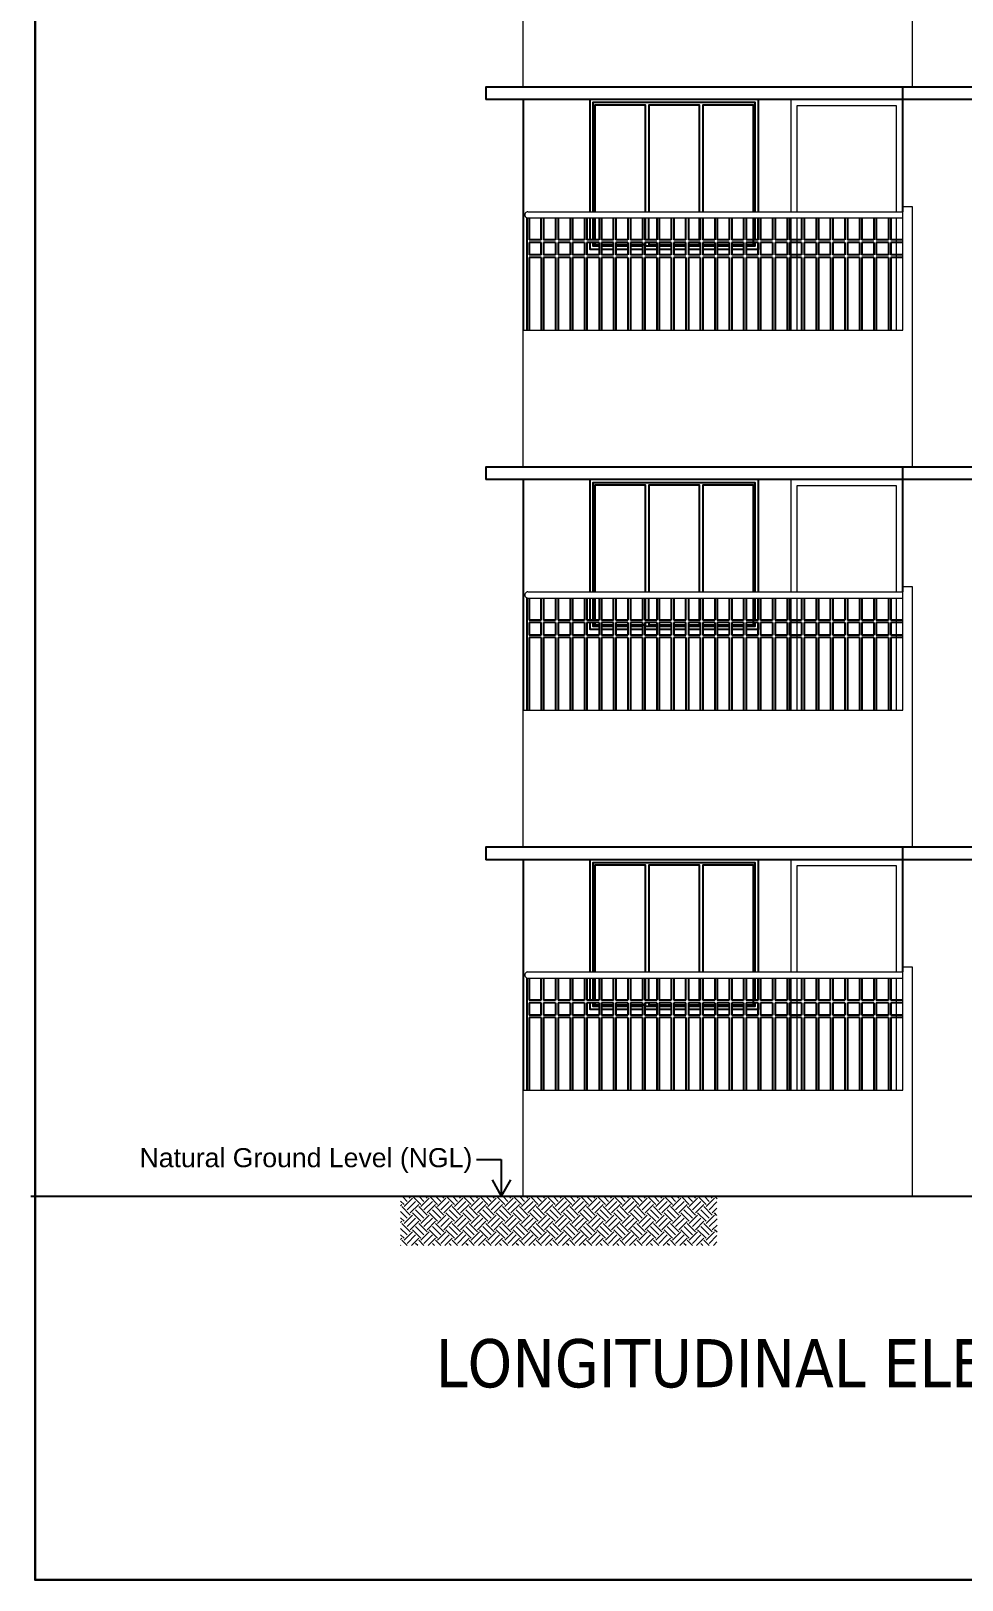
# Model space of a CAD drawing. Header units: metres. Extents: x -1441 to -394, y -133 to 518.
# Drawn here: x -1183.7 to -1176.23, y 114.05 to 126.48 of the extents above; entities that cross this region are included whole.
import ezdxf

# ---------------------------------------------------------------- set-up
doc = ezdxf.new("R2010")
doc.units = ezdxf.units.M
doc.header["$LTSCALE"] = 25.4
doc.layers.get('0').update_dxf_attribs({"linetype": 'CONTINUOUS'})
doc.layers.add('Railing', color=7, linetype='CONTINUOUS')
doc.styles.add('logo', font='tahoma.ttf', dxfattribs={"height": 0.0508})
doc.styles.add('STYLE3', font='arial.ttf')

msp = doc.modelspace()

# ---------------------------------------------------------------- hatches: boundary and pattern name
at = {"linetype": 'Continuous', "lineweight": 9}
h = msp.add_hatch(dxfattribs=at)
h.set_pattern_fill('EARTH', color=8, scale=0.015, angle=45, style=0)
h.set_pattern_definition([(45, (-2028.60417, -105.12475), (9e-18, 0.134701482), [0.095248331, -0.095248331]), (45, (-2028.62942, -105.09949), (9e-18, 0.134701482), [0.095248331, -0.095248331]), (45, (-2028.65468, -105.074235), (9e-18, 0.134701482), [0.095248331, -0.095248331]), (135, (-2028.65468, -105.0574), (-0.134701482, 9e-18), [0.095248331, -0.095248331]), (135, (-2028.62942, -105.03214), (-0.134701482, 9e-18), [0.095248331, -0.095248331]), (135, (-2028.60417, -105.00688), (-0.134701482, 9e-18), [0.095248331, -0.095248331])])
h.paths.add_polyline_path([(-1178.196, 117.126), (-1180.736, 117.126), (-1180.736, 116.737), (-1178.196, 116.737)])

# ---------------------------------------------------------------- linework, layer by layer
at = {"color": 7, "linetype": 'Continuous'}
for p, q in [((-1170.995, 125.932), (-1180.052, 125.932)), ((-1179.752, 125.932), (-1179.752, 124.082)), ((-1176.704, 125.932), (-1176.704, 126.032)), ((-1176.704, 125.032), (-1176.704, 125.932)), ((-1176.704, 122.882), (-1176.704, 122.982)), ((-1170.995, 122.882), (-1180.052, 122.882)), ((-1179.752, 122.882), (-1179.752, 121.032)), ((-1176.704, 121.982), (-1176.704, 122.882)), ((-1170.995, 119.832), (-1180.052, 119.832)), ((-1179.752, 119.832), (-1179.752, 117.982)), ((-1176.704, 119.832), (-1176.704, 119.932)), ((-1176.704, 118.932), (-1176.704, 119.832)), ((-1180.126, 117.428), (-1179.928, 117.428)), ((-1179.928, 117.428), (-1179.928, 117.132)), ((-1179.928, 117.428), (-1179.928, 117.132)), ((-1180.002, 117.265), (-1179.928, 117.132)), ((-1179.854, 117.265), (-1179.928, 117.132))]:
    msp.add_line(p, q, dxfattribs=at)
at = {"color": 7}
msp.add_line((-1183.704, 117.132), (-1153.379, 117.132), dxfattribs=at)
at = {"lineweight": 30}
msp.add_lwpolyline([(-1123.45, 154.094), (-1183.671, 154.094), (-1183.671, 114.053), (-1123.45, 114.053)], close=True, dxfattribs=at)
at = {"color": 7, "linetype": 'Continuous', "lineweight": 13}
for points in [[(-1179.752, 126.032), (-1179.752, 127.132), (-1176.704, 127.132), (-1176.704, 128.124), (-1176.628, 128.124), (-1176.628, 126.032)], [(-1179.752, 122.982), (-1179.752, 124.082), (-1176.704, 124.082), (-1176.704, 125.074), (-1176.628, 125.074), (-1176.628, 122.982)], [(-1179.752, 119.932), (-1179.752, 121.032), (-1176.704, 121.032), (-1176.704, 122.024), (-1176.628, 122.024), (-1176.628, 119.932)], [(-1179.752, 117.132), (-1179.752, 117.982), (-1176.704, 117.982), (-1176.704, 118.974), (-1176.628, 118.974), (-1176.628, 117.132)]]:
    msp.add_lwpolyline(points, dxfattribs=at)
at = {"color": 7, "linetype": 'Continuous'}
for points in [[(-1170.995, 126.032), (-1180.052, 126.032), (-1180.052, 125.932)], [(-1170.995, 122.982), (-1180.052, 122.982), (-1180.052, 122.882)], [(-1170.995, 119.932), (-1180.052, 119.932), (-1180.052, 119.832)]]:
    msp.add_lwpolyline(points, dxfattribs=at)
at = {"color": 38, "linetype": 'Continuous'}
for points in [[(-1177.864, 125.032), (-1177.864, 125.932), (-1179.217, 125.932), (-1179.217, 125.032)], [(-1177.889, 125.032), (-1177.889, 125.907), (-1179.192, 125.907), (-1179.192, 125.032)], [(-1179.217, 124.982), (-1179.217, 124.805)], [(-1179.192, 124.982), (-1179.192, 124.805)], [(-1177.889, 124.805), (-1177.889, 124.982)], [(-1177.864, 124.805), (-1177.864, 124.982)], [(-1179.217, 124.785), (-1179.217, 124.732), (-1179.143, 124.732)], [(-1179.192, 124.785), (-1179.192, 124.757), (-1179.143, 124.757)], [(-1179.123, 124.757), (-1179.027, 124.757)], [(-1179.123, 124.732), (-1179.027, 124.732)], [(-1179.007, 124.757), (-1178.911, 124.757)], [(-1179.007, 124.732), (-1178.911, 124.732)], [(-1178.891, 124.757), (-1178.795, 124.757)], [(-1178.891, 124.732), (-1178.795, 124.732)], [(-1178.775, 124.757), (-1178.679, 124.757)], [(-1178.775, 124.732), (-1178.679, 124.732)], [(-1178.659, 124.757), (-1178.563, 124.757)], [(-1178.659, 124.732), (-1178.563, 124.732)], [(-1178.543, 124.757), (-1178.446, 124.757)], [(-1178.543, 124.732), (-1178.446, 124.732)], [(-1178.426, 124.757), (-1178.33, 124.757)], [(-1178.426, 124.732), (-1178.33, 124.732)], [(-1178.31, 124.757), (-1178.214, 124.757)], [(-1178.31, 124.732), (-1178.214, 124.732)], [(-1178.194, 124.757), (-1178.098, 124.757)], [(-1178.194, 124.732), (-1178.098, 124.732)], [(-1178.078, 124.757), (-1177.982, 124.757)], [(-1178.078, 124.732), (-1177.982, 124.732)], [(-1177.962, 124.732), (-1177.864, 124.732), (-1177.864, 124.785)], [(-1177.962, 124.757), (-1177.889, 124.757), (-1177.889, 124.785)], [(-1177.864, 121.982), (-1177.864, 122.882), (-1179.217, 122.882), (-1179.217, 121.982)], [(-1177.889, 121.982), (-1177.889, 122.857), (-1179.192, 122.857), (-1179.192, 121.982)], [(-1179.217, 121.932), (-1179.217, 121.755)], [(-1179.192, 121.932), (-1179.192, 121.755)], [(-1177.889, 121.755), (-1177.889, 121.932)], [(-1177.864, 121.755), (-1177.864, 121.932)], [(-1179.217, 121.735), (-1179.217, 121.682), (-1179.143, 121.682)], [(-1179.192, 121.735), (-1179.192, 121.707), (-1179.143, 121.707)], [(-1179.123, 121.707), (-1179.027, 121.707)], [(-1179.007, 121.707), (-1178.911, 121.707)], [(-1178.891, 121.707), (-1178.795, 121.707)], [(-1178.775, 121.707), (-1178.679, 121.707)], [(-1178.659, 121.707), (-1178.563, 121.707)], [(-1178.543, 121.707), (-1178.446, 121.707)], [(-1178.426, 121.707), (-1178.33, 121.707)], [(-1178.31, 121.707), (-1178.214, 121.707)], [(-1178.194, 121.707), (-1178.098, 121.707)], [(-1178.078, 121.707), (-1177.982, 121.707)], [(-1177.962, 121.682), (-1177.864, 121.682), (-1177.864, 121.735)], [(-1177.962, 121.707), (-1177.889, 121.707), (-1177.889, 121.735)], [(-1179.123, 121.682), (-1179.027, 121.682)], [(-1179.007, 121.682), (-1178.911, 121.682)], [(-1178.891, 121.682), (-1178.795, 121.682)], [(-1178.775, 121.682), (-1178.679, 121.682)], [(-1178.659, 121.682), (-1178.563, 121.682)], [(-1178.543, 121.682), (-1178.446, 121.682)], [(-1178.426, 121.682), (-1178.33, 121.682)], [(-1178.31, 121.682), (-1178.214, 121.682)], [(-1178.194, 121.682), (-1178.098, 121.682)], [(-1178.078, 121.682), (-1177.982, 121.682)], [(-1177.864, 118.932), (-1177.864, 119.832), (-1179.217, 119.832), (-1179.217, 118.932)], [(-1177.889, 118.932), (-1177.889, 119.807), (-1179.192, 119.807), (-1179.192, 118.932)], [(-1179.217, 118.882), (-1179.217, 118.705)], [(-1179.192, 118.882), (-1179.192, 118.705)], [(-1177.889, 118.705), (-1177.889, 118.882)], [(-1177.864, 118.705), (-1177.864, 118.882)], [(-1179.217, 118.685), (-1179.217, 118.632), (-1179.143, 118.632)], [(-1179.192, 118.685), (-1179.192, 118.657), (-1179.143, 118.657)], [(-1179.123, 118.657), (-1179.027, 118.657)], [(-1179.123, 118.632), (-1179.027, 118.632)], [(-1179.007, 118.657), (-1178.911, 118.657)], [(-1179.007, 118.632), (-1178.911, 118.632)], [(-1178.891, 118.657), (-1178.795, 118.657)], [(-1178.891, 118.632), (-1178.795, 118.632)], [(-1178.775, 118.657), (-1178.679, 118.657)], [(-1178.775, 118.632), (-1178.679, 118.632)], [(-1178.659, 118.657), (-1178.563, 118.657)], [(-1178.659, 118.632), (-1178.563, 118.632)], [(-1178.543, 118.657), (-1178.446, 118.657)], [(-1178.543, 118.632), (-1178.446, 118.632)], [(-1178.426, 118.657), (-1178.33, 118.657)], [(-1178.426, 118.632), (-1178.33, 118.632)], [(-1178.31, 118.657), (-1178.214, 118.657)], [(-1178.31, 118.632), (-1178.214, 118.632)], [(-1178.194, 118.657), (-1178.098, 118.657)], [(-1178.194, 118.632), (-1178.098, 118.632)], [(-1178.078, 118.657), (-1177.982, 118.657)], [(-1178.078, 118.632), (-1177.982, 118.632)], [(-1177.962, 118.632), (-1177.864, 118.632), (-1177.864, 118.685)], [(-1177.962, 118.657), (-1177.889, 118.657), (-1177.889, 118.685)]]:
    msp.add_lwpolyline(points, dxfattribs=at)
at = {"color": 8, "linetype": 'Continuous', "lineweight": 13}
for points in [[(-1176.704, 125.032), (-1176.704, 125.932), (-1177.604, 125.932), (-1177.604, 125.032)], [(-1176.754, 125.032), (-1176.754, 125.882), (-1177.554, 125.882), (-1177.554, 125.032)], [(-1177.604, 124.982), (-1177.604, 124.082)], [(-1177.554, 124.982), (-1177.554, 124.082)], [(-1176.754, 124.082), (-1176.754, 124.982)], [(-1176.704, 121.982), (-1176.704, 122.882), (-1177.604, 122.882), (-1177.604, 121.982)], [(-1176.754, 121.982), (-1176.754, 122.832), (-1177.554, 122.832), (-1177.554, 121.982)], [(-1177.604, 121.932), (-1177.604, 121.032)], [(-1177.554, 121.932), (-1177.554, 121.032)], [(-1176.754, 121.032), (-1176.754, 121.932)], [(-1176.704, 118.932), (-1176.704, 119.832), (-1177.604, 119.832), (-1177.604, 118.932)], [(-1176.754, 118.932), (-1176.754, 119.782), (-1177.554, 119.782), (-1177.554, 118.932)], [(-1177.604, 118.882), (-1177.604, 117.982)], [(-1177.554, 118.882), (-1177.554, 117.982)], [(-1176.754, 117.982), (-1176.754, 118.882)]]:
    msp.add_lwpolyline(points, dxfattribs=at)
at = {"color": 144, "linetype": 'Continuous'}
for points in [[(-1178.771, 125.032), (-1178.771, 125.888), (-1179.177, 125.888), (-1179.177, 125.032)], [(-1178.337, 125.032), (-1178.337, 125.888), (-1178.744, 125.888), (-1178.744, 125.032)], [(-1177.904, 125.032), (-1177.904, 125.888), (-1178.31, 125.888), (-1178.31, 125.032)], [(-1179.177, 124.982), (-1179.177, 124.805)], [(-1178.771, 124.805), (-1178.771, 124.982)], [(-1178.744, 124.805), (-1178.744, 124.982)], [(-1178.337, 124.805), (-1178.337, 124.982)], [(-1178.31, 124.982), (-1178.31, 124.805)], [(-1177.962, 124.768), (-1177.904, 124.768), (-1177.904, 124.982)], [(-1179.177, 124.785), (-1179.177, 124.768), (-1179.143, 124.768)], [(-1179.123, 124.768), (-1179.027, 124.768)], [(-1179.007, 124.768), (-1178.911, 124.768)], [(-1178.891, 124.768), (-1178.771, 124.768), (-1178.771, 124.785)], [(-1178.744, 124.785), (-1178.744, 124.768), (-1178.679, 124.768)], [(-1178.659, 124.768), (-1178.563, 124.768)], [(-1178.543, 124.768), (-1178.446, 124.768)], [(-1178.426, 124.768), (-1178.337, 124.768), (-1178.337, 124.785)], [(-1178.31, 124.785), (-1178.31, 124.768), (-1178.214, 124.768)], [(-1178.194, 124.768), (-1178.098, 124.768)], [(-1178.078, 124.768), (-1177.982, 124.768)], [(-1178.771, 121.982), (-1178.771, 122.838), (-1179.177, 122.838), (-1179.177, 121.982)], [(-1178.337, 121.982), (-1178.337, 122.838), (-1178.744, 122.838), (-1178.744, 121.982)], [(-1177.904, 121.982), (-1177.904, 122.838), (-1178.31, 122.838), (-1178.31, 121.982)], [(-1179.177, 121.932), (-1179.177, 121.755)], [(-1178.771, 121.755), (-1178.771, 121.932)], [(-1178.744, 121.755), (-1178.744, 121.932)], [(-1178.337, 121.755), (-1178.337, 121.932)], [(-1178.31, 121.932), (-1178.31, 121.755)], [(-1177.962, 121.718), (-1177.904, 121.718), (-1177.904, 121.932)], [(-1179.177, 121.735), (-1179.177, 121.718), (-1179.143, 121.718)], [(-1179.123, 121.718), (-1179.027, 121.718)], [(-1179.007, 121.718), (-1178.911, 121.718)], [(-1178.891, 121.718), (-1178.771, 121.718), (-1178.771, 121.735)], [(-1178.744, 121.735), (-1178.744, 121.718), (-1178.679, 121.718)], [(-1178.659, 121.718), (-1178.563, 121.718)], [(-1178.543, 121.718), (-1178.446, 121.718)], [(-1178.426, 121.718), (-1178.337, 121.718), (-1178.337, 121.735)], [(-1178.31, 121.735), (-1178.31, 121.718), (-1178.214, 121.718)], [(-1178.194, 121.718), (-1178.098, 121.718)], [(-1178.078, 121.718), (-1177.982, 121.718)], [(-1178.771, 118.932), (-1178.771, 119.788), (-1179.177, 119.788), (-1179.177, 118.932)], [(-1178.337, 118.932), (-1178.337, 119.788), (-1178.744, 119.788), (-1178.744, 118.932)], [(-1177.904, 118.932), (-1177.904, 119.788), (-1178.31, 119.788), (-1178.31, 118.932)], [(-1179.177, 118.882), (-1179.177, 118.705)], [(-1178.771, 118.705), (-1178.771, 118.882)], [(-1178.744, 118.705), (-1178.744, 118.882)], [(-1178.337, 118.705), (-1178.337, 118.882)], [(-1178.31, 118.882), (-1178.31, 118.705)], [(-1177.962, 118.668), (-1177.904, 118.668), (-1177.904, 118.882)], [(-1179.177, 118.685), (-1179.177, 118.668), (-1179.143, 118.668)], [(-1179.123, 118.668), (-1179.027, 118.668)], [(-1179.007, 118.668), (-1178.911, 118.668)], [(-1178.891, 118.668), (-1178.771, 118.668), (-1178.771, 118.685)], [(-1178.744, 118.685), (-1178.744, 118.668), (-1178.679, 118.668)], [(-1178.659, 118.668), (-1178.563, 118.668)], [(-1178.543, 118.668), (-1178.446, 118.668)], [(-1178.426, 118.668), (-1178.337, 118.668), (-1178.337, 118.685)], [(-1178.31, 118.685), (-1178.31, 118.668), (-1178.214, 118.668)], [(-1178.194, 118.668), (-1178.098, 118.668)], [(-1178.078, 118.668), (-1177.982, 118.668)]]:
    msp.add_lwpolyline(points, dxfattribs=at)
at = {"layer": 'Railing', "color": 8, "linetype": 'Continuous'}
for p, q in [((-1179.724, 124.982), (-1179.724, 124.082)), ((-1179.704, 124.982), (-1179.704, 124.805)), ((-1179.608, 124.805), (-1179.608, 124.982)), ((-1179.588, 124.982), (-1179.588, 124.805)), ((-1179.492, 124.982), (-1179.492, 124.805)), ((-1179.472, 124.982), (-1179.472, 124.805)), ((-1179.376, 124.982), (-1179.376, 124.805)), ((-1179.356, 124.982), (-1179.356, 124.805)), ((-1179.26, 124.982), (-1179.26, 124.805)), ((-1179.24, 124.982), (-1179.24, 124.805)), ((-1179.143, 124.982), (-1179.143, 124.805)), ((-1179.123, 124.982), (-1179.123, 124.805)), ((-1179.027, 124.805), (-1179.027, 124.982)), ((-1179.007, 124.982), (-1179.007, 124.805)), ((-1178.911, 124.982), (-1178.911, 124.805)), ((-1178.891, 124.982), (-1178.891, 124.805)), ((-1178.795, 124.982), (-1178.795, 124.805)), ((-1178.775, 124.982), (-1178.775, 124.805)), ((-1178.679, 124.982), (-1178.679, 124.805)), ((-1178.659, 124.982), (-1178.659, 124.805)), ((-1178.563, 124.982), (-1178.563, 124.805)), ((-1178.543, 124.982), (-1178.543, 124.805)), ((-1178.446, 124.805), (-1178.446, 124.982)), ((-1178.426, 124.982), (-1178.426, 124.805)), ((-1178.33, 124.982), (-1178.33, 124.805)), ((-1178.31, 124.982), (-1178.31, 124.805)), ((-1178.214, 124.982), (-1178.214, 124.805)), ((-1178.194, 124.982), (-1178.194, 124.805)), ((-1178.098, 124.982), (-1178.098, 124.805)), ((-1178.078, 124.982), (-1178.078, 124.805)), ((-1177.982, 124.982), (-1177.982, 124.805)), ((-1177.962, 124.982), (-1177.962, 124.805)), ((-1177.866, 124.805), (-1177.866, 124.982)), ((-1177.846, 124.982), (-1177.846, 124.805)), ((-1177.75, 124.982), (-1177.75, 124.805)), ((-1177.73, 124.982), (-1177.73, 124.805)), ((-1177.633, 124.982), (-1177.633, 124.805)), ((-1177.613, 124.982), (-1177.613, 124.805)), ((-1177.517, 124.982), (-1177.517, 124.805)), ((-1177.497, 124.982), (-1177.497, 124.805)), ((-1177.401, 124.982), (-1177.401, 124.805)), ((-1177.381, 124.982), (-1177.381, 124.805)), ((-1177.285, 124.805), (-1177.285, 124.982)), ((-1177.265, 124.982), (-1177.265, 124.805)), ((-1177.169, 124.982), (-1177.169, 124.805)), ((-1177.149, 124.982), (-1177.149, 124.805)), ((-1177.053, 124.982), (-1177.053, 124.805)), ((-1177.033, 124.982), (-1177.033, 124.805)), ((-1176.937, 124.982), (-1176.937, 124.805)), ((-1176.917, 124.982), (-1176.917, 124.805)), ((-1176.82, 124.982), (-1176.82, 124.805)), ((-1176.8, 124.982), (-1176.8, 124.805)), ((-1179.608, 124.805), (-1179.704, 124.805)), ((-1179.492, 124.805), (-1179.588, 124.805)), ((-1179.376, 124.805), (-1179.472, 124.805)), ((-1179.26, 124.805), (-1179.356, 124.805)), ((-1179.143, 124.805), (-1179.24, 124.805)), ((-1179.027, 124.805), (-1179.123, 124.805)), ((-1178.911, 124.805), (-1179.007, 124.805)), ((-1178.795, 124.805), (-1178.891, 124.805)), ((-1178.679, 124.805), (-1178.775, 124.805)), ((-1178.563, 124.805), (-1178.659, 124.805)), ((-1178.446, 124.805), (-1178.543, 124.805)), ((-1178.33, 124.805), (-1178.426, 124.805)), ((-1178.214, 124.805), (-1178.31, 124.805)), ((-1178.098, 124.805), (-1178.194, 124.805)), ((-1177.982, 124.805), (-1178.078, 124.805)), ((-1177.866, 124.805), (-1177.962, 124.805)), ((-1177.75, 124.805), (-1177.846, 124.805)), ((-1177.633, 124.805), (-1177.73, 124.805)), ((-1177.517, 124.805), (-1177.613, 124.805)), ((-1177.401, 124.805), (-1177.497, 124.805)), ((-1177.285, 124.805), (-1177.381, 124.805)), ((-1177.169, 124.805), (-1177.265, 124.805)), ((-1177.053, 124.805), (-1177.149, 124.805)), ((-1176.937, 124.805), (-1177.033, 124.805)), ((-1176.82, 124.805), (-1176.917, 124.805)), ((-1176.704, 124.805), (-1176.8, 124.805)), ((-1179.704, 124.785), (-1179.704, 124.685)), ((-1179.608, 124.785), (-1179.704, 124.785)), ((-1179.608, 124.685), (-1179.704, 124.685)), ((-1179.608, 124.685), (-1179.608, 124.785)), ((-1179.588, 124.785), (-1179.588, 124.685)), ((-1179.492, 124.785), (-1179.588, 124.785)), ((-1179.492, 124.685), (-1179.588, 124.685)), ((-1179.492, 124.785), (-1179.492, 124.685)), ((-1179.472, 124.785), (-1179.472, 124.685)), ((-1179.376, 124.785), (-1179.472, 124.785)), ((-1179.376, 124.685), (-1179.472, 124.685)), ((-1179.376, 124.785), (-1179.376, 124.685)), ((-1179.356, 124.785), (-1179.356, 124.685)), ((-1179.26, 124.785), (-1179.356, 124.785)), ((-1179.26, 124.685), (-1179.356, 124.685)), ((-1179.26, 124.785), (-1179.26, 124.685)), ((-1179.24, 124.785), (-1179.24, 124.685)), ((-1179.143, 124.785), (-1179.24, 124.785)), ((-1179.143, 124.685), (-1179.24, 124.685)), ((-1179.143, 124.785), (-1179.143, 124.685)), ((-1179.123, 124.785), (-1179.123, 124.685)), ((-1179.027, 124.785), (-1179.123, 124.785)), ((-1179.027, 124.685), (-1179.123, 124.685)), ((-1179.027, 124.685), (-1179.027, 124.785)), ((-1179.007, 124.785), (-1179.007, 124.685)), ((-1178.911, 124.785), (-1179.007, 124.785)), ((-1178.911, 124.685), (-1179.007, 124.685)), ((-1178.911, 124.785), (-1178.911, 124.685)), ((-1178.891, 124.785), (-1178.891, 124.685)), ((-1178.795, 124.785), (-1178.891, 124.785)), ((-1178.795, 124.685), (-1178.891, 124.685)), ((-1178.795, 124.785), (-1178.795, 124.685)), ((-1178.775, 124.785), (-1178.775, 124.685)), ((-1178.679, 124.785), (-1178.775, 124.785)), ((-1178.679, 124.685), (-1178.775, 124.685)), ((-1178.679, 124.785), (-1178.679, 124.685)), ((-1178.659, 124.785), (-1178.659, 124.685)), ((-1178.563, 124.785), (-1178.659, 124.785)), ((-1178.563, 124.685), (-1178.659, 124.685)), ((-1178.563, 124.785), (-1178.563, 124.685)), ((-1178.543, 124.785), (-1178.543, 124.685)), ((-1178.446, 124.785), (-1178.543, 124.785)), ((-1178.446, 124.685), (-1178.543, 124.685)), ((-1178.446, 124.685), (-1178.446, 124.785)), ((-1178.426, 124.785), (-1178.426, 124.685)), ((-1178.33, 124.785), (-1178.426, 124.785)), ((-1178.33, 124.685), (-1178.426, 124.685)), ((-1178.33, 124.785), (-1178.33, 124.685)), ((-1178.31, 124.785), (-1178.31, 124.685)), ((-1178.214, 124.785), (-1178.31, 124.785)), ((-1178.214, 124.685), (-1178.31, 124.685)), ((-1178.214, 124.785), (-1178.214, 124.685)), ((-1178.194, 124.785), (-1178.194, 124.685)), ((-1178.098, 124.785), (-1178.194, 124.785)), ((-1178.098, 124.685), (-1178.194, 124.685)), ((-1178.098, 124.785), (-1178.098, 124.685)), ((-1178.078, 124.785), (-1178.078, 124.685)), ((-1177.982, 124.785), (-1178.078, 124.785)), ((-1177.982, 124.685), (-1178.078, 124.685)), ((-1177.982, 124.785), (-1177.982, 124.685)), ((-1177.962, 124.785), (-1177.962, 124.685)), ((-1177.866, 124.785), (-1177.962, 124.785)), ((-1177.866, 124.685), (-1177.962, 124.685)), ((-1177.866, 124.685), (-1177.866, 124.785)), ((-1177.846, 124.785), (-1177.846, 124.685)), ((-1177.75, 124.785), (-1177.846, 124.785)), ((-1177.75, 124.685), (-1177.846, 124.685)), ((-1177.75, 124.785), (-1177.75, 124.685)), ((-1177.73, 124.785), (-1177.73, 124.685)), ((-1177.633, 124.785), (-1177.73, 124.785)), ((-1177.633, 124.685), (-1177.73, 124.685)), ((-1177.633, 124.785), (-1177.633, 124.685)), ((-1177.613, 124.785), (-1177.613, 124.685)), ((-1177.517, 124.785), (-1177.613, 124.785)), ((-1177.517, 124.685), (-1177.613, 124.685)), ((-1177.517, 124.785), (-1177.517, 124.685)), ((-1177.497, 124.785), (-1177.497, 124.685)), ((-1177.401, 124.785), (-1177.497, 124.785)), ((-1177.401, 124.685), (-1177.497, 124.685)), ((-1177.401, 124.785), (-1177.401, 124.685)), ((-1177.381, 124.785), (-1177.381, 124.685)), ((-1177.285, 124.785), (-1177.381, 124.785)), ((-1177.285, 124.685), (-1177.381, 124.685)), ((-1177.285, 124.685), (-1177.285, 124.785)), ((-1177.265, 124.785), (-1177.265, 124.685)), ((-1177.169, 124.785), (-1177.265, 124.785)), ((-1177.169, 124.685), (-1177.265, 124.685)), ((-1177.169, 124.785), (-1177.169, 124.685)), ((-1177.149, 124.785), (-1177.149, 124.685)), ((-1177.053, 124.785), (-1177.149, 124.785)), ((-1177.053, 124.685), (-1177.149, 124.685)), ((-1177.053, 124.785), (-1177.053, 124.685)), ((-1177.033, 124.785), (-1177.033, 124.685)), ((-1176.937, 124.785), (-1177.033, 124.785)), ((-1176.937, 124.685), (-1177.033, 124.685)), ((-1176.937, 124.785), (-1176.937, 124.685)), ((-1176.917, 124.785), (-1176.917, 124.685)), ((-1176.82, 124.785), (-1176.917, 124.785)), ((-1176.82, 124.685), (-1176.917, 124.685)), ((-1176.82, 124.785), (-1176.82, 124.685)), ((-1176.8, 124.785), (-1176.8, 124.685)), ((-1176.704, 124.785), (-1176.8, 124.785)), ((-1176.704, 124.685), (-1176.8, 124.685)), ((-1179.704, 124.665), (-1179.704, 124.082)), ((-1179.608, 124.665), (-1179.704, 124.665)), ((-1179.608, 124.665), (-1179.608, 124.082)), ((-1179.588, 124.665), (-1179.588, 124.082)), ((-1179.492, 124.665), (-1179.588, 124.665)), ((-1179.492, 124.665), (-1179.492, 124.082)), ((-1179.472, 124.665), (-1179.472, 124.082)), ((-1179.376, 124.665), (-1179.472, 124.665)), ((-1179.376, 124.665), (-1179.376, 124.082)), ((-1179.356, 124.665), (-1179.356, 124.082)), ((-1179.26, 124.665), (-1179.356, 124.665)), ((-1179.26, 124.665), (-1179.26, 124.082)), ((-1179.24, 124.665), (-1179.24, 124.082)), ((-1179.143, 124.665), (-1179.24, 124.665)), ((-1179.143, 124.665), (-1179.143, 124.082)), ((-1179.123, 124.665), (-1179.123, 124.082)), ((-1179.027, 124.665), (-1179.123, 124.665)), ((-1179.027, 124.665), (-1179.027, 124.082)), ((-1179.007, 124.665), (-1179.007, 124.082)), ((-1178.911, 124.665), (-1179.007, 124.665)), ((-1178.911, 124.665), (-1178.911, 124.082)), ((-1178.891, 124.665), (-1178.891, 124.082)), ((-1178.795, 124.665), (-1178.891, 124.665)), ((-1178.795, 124.665), (-1178.795, 124.082)), ((-1178.775, 124.665), (-1178.775, 124.082)), ((-1178.679, 124.665), (-1178.775, 124.665)), ((-1178.679, 124.665), (-1178.679, 124.082)), ((-1178.659, 124.665), (-1178.659, 124.082)), ((-1178.563, 124.665), (-1178.659, 124.665)), ((-1178.563, 124.665), (-1178.563, 124.082)), ((-1178.543, 124.665), (-1178.543, 124.082)), ((-1178.446, 124.665), (-1178.543, 124.665)), ((-1178.446, 124.665), (-1178.446, 124.082)), ((-1178.426, 124.665), (-1178.426, 124.082)), ((-1178.33, 124.665), (-1178.426, 124.665)), ((-1178.33, 124.665), (-1178.33, 124.082)), ((-1178.31, 124.665), (-1178.31, 124.082)), ((-1178.214, 124.665), (-1178.31, 124.665)), ((-1178.214, 124.665), (-1178.214, 124.082)), ((-1178.194, 124.665), (-1178.194, 124.082)), ((-1178.098, 124.665), (-1178.194, 124.665)), ((-1178.098, 124.665), (-1178.098, 124.082)), ((-1178.078, 124.665), (-1178.078, 124.082)), ((-1177.982, 124.665), (-1178.078, 124.665)), ((-1177.982, 124.665), (-1177.982, 124.082)), ((-1177.962, 124.665), (-1177.962, 124.082)), ((-1177.866, 124.665), (-1177.962, 124.665)), ((-1177.866, 124.665), (-1177.866, 124.082)), ((-1177.846, 124.665), (-1177.846, 124.082)), ((-1177.75, 124.665), (-1177.846, 124.665)), ((-1177.75, 124.665), (-1177.75, 124.082)), ((-1177.73, 124.665), (-1177.73, 124.082)), ((-1177.633, 124.665), (-1177.73, 124.665)), ((-1177.633, 124.665), (-1177.633, 124.082)), ((-1177.613, 124.665), (-1177.613, 124.082)), ((-1177.517, 124.665), (-1177.613, 124.665)), ((-1177.517, 124.665), (-1177.517, 124.082)), ((-1177.497, 124.665), (-1177.497, 124.082)), ((-1177.401, 124.665), (-1177.497, 124.665)), ((-1177.401, 124.665), (-1177.401, 124.082)), ((-1177.381, 124.665), (-1177.381, 124.082)), ((-1177.285, 124.665), (-1177.381, 124.665)), ((-1177.285, 124.665), (-1177.285, 124.082)), ((-1177.265, 124.665), (-1177.265, 124.082)), ((-1177.169, 124.665), (-1177.265, 124.665)), ((-1177.169, 124.665), (-1177.169, 124.082)), ((-1177.149, 124.665), (-1177.149, 124.082)), ((-1177.053, 124.665), (-1177.149, 124.665)), ((-1177.053, 124.665), (-1177.053, 124.082)), ((-1177.033, 124.665), (-1177.033, 124.082)), ((-1176.937, 124.665), (-1177.033, 124.665)), ((-1176.937, 124.665), (-1176.937, 124.082)), ((-1176.917, 124.665), (-1176.917, 124.082)), ((-1176.82, 124.665), (-1176.917, 124.665)), ((-1176.82, 124.665), (-1176.82, 124.082)), ((-1176.8, 124.665), (-1176.8, 124.082)), ((-1176.704, 124.665), (-1176.8, 124.665)), ((-1179.724, 121.932), (-1179.724, 121.032)), ((-1179.704, 121.932), (-1179.704, 121.755)), ((-1179.608, 121.755), (-1179.608, 121.932)), ((-1179.588, 121.932), (-1179.588, 121.755)), ((-1179.492, 121.932), (-1179.492, 121.755)), ((-1179.472, 121.932), (-1179.472, 121.755)), ((-1179.376, 121.932), (-1179.376, 121.755)), ((-1179.356, 121.932), (-1179.356, 121.755)), ((-1179.26, 121.932), (-1179.26, 121.755)), ((-1179.24, 121.932), (-1179.24, 121.755)), ((-1179.143, 121.932), (-1179.143, 121.755)), ((-1179.123, 121.932), (-1179.123, 121.755)), ((-1179.027, 121.755), (-1179.027, 121.932)), ((-1179.007, 121.932), (-1179.007, 121.755)), ((-1178.911, 121.932), (-1178.911, 121.755)), ((-1178.891, 121.932), (-1178.891, 121.755)), ((-1178.795, 121.932), (-1178.795, 121.755)), ((-1178.775, 121.932), (-1178.775, 121.755)), ((-1178.679, 121.932), (-1178.679, 121.755)), ((-1178.659, 121.932), (-1178.659, 121.755)), ((-1178.563, 121.932), (-1178.563, 121.755)), ((-1178.543, 121.932), (-1178.543, 121.755)), ((-1178.446, 121.755), (-1178.446, 121.932)), ((-1178.426, 121.932), (-1178.426, 121.755)), ((-1178.33, 121.932), (-1178.33, 121.755)), ((-1178.31, 121.932), (-1178.31, 121.755)), ((-1178.214, 121.932), (-1178.214, 121.755)), ((-1178.194, 121.932), (-1178.194, 121.755)), ((-1178.098, 121.932), (-1178.098, 121.755)), ((-1178.078, 121.932), (-1178.078, 121.755)), ((-1177.982, 121.932), (-1177.982, 121.755)), ((-1177.962, 121.932), (-1177.962, 121.755)), ((-1177.866, 121.755), (-1177.866, 121.932)), ((-1177.846, 121.932), (-1177.846, 121.755)), ((-1177.75, 121.932), (-1177.75, 121.755)), ((-1177.73, 121.932), (-1177.73, 121.755)), ((-1177.633, 121.932), (-1177.633, 121.755)), ((-1177.613, 121.932), (-1177.613, 121.755)), ((-1177.517, 121.932), (-1177.517, 121.755)), ((-1177.497, 121.932), (-1177.497, 121.755)), ((-1177.401, 121.932), (-1177.401, 121.755)), ((-1177.381, 121.932), (-1177.381, 121.755)), ((-1177.285, 121.755), (-1177.285, 121.932)), ((-1177.265, 121.932), (-1177.265, 121.755)), ((-1177.169, 121.932), (-1177.169, 121.755)), ((-1177.149, 121.932), (-1177.149, 121.755)), ((-1177.053, 121.932), (-1177.053, 121.755)), ((-1177.033, 121.932), (-1177.033, 121.755)), ((-1176.937, 121.932), (-1176.937, 121.755)), ((-1176.917, 121.932), (-1176.917, 121.755)), ((-1176.82, 121.932), (-1176.82, 121.755)), ((-1176.8, 121.932), (-1176.8, 121.755)), ((-1179.608, 121.755), (-1179.704, 121.755)), ((-1179.704, 121.735), (-1179.704, 121.635)), ((-1179.608, 121.735), (-1179.704, 121.735)), ((-1179.608, 121.635), (-1179.608, 121.735)), ((-1179.492, 121.755), (-1179.588, 121.755)), ((-1179.588, 121.735), (-1179.588, 121.635)), ((-1179.492, 121.735), (-1179.588, 121.735)), ((-1179.492, 121.735), (-1179.492, 121.635)), ((-1179.376, 121.755), (-1179.472, 121.755)), ((-1179.472, 121.735), (-1179.472, 121.635)), ((-1179.376, 121.735), (-1179.472, 121.735)), ((-1179.376, 121.735), (-1179.376, 121.635)), ((-1179.26, 121.755), (-1179.356, 121.755)), ((-1179.356, 121.735), (-1179.356, 121.635)), ((-1179.26, 121.735), (-1179.356, 121.735)), ((-1179.26, 121.735), (-1179.26, 121.635)), ((-1179.143, 121.755), (-1179.24, 121.755)), ((-1179.24, 121.735), (-1179.24, 121.635)), ((-1179.143, 121.735), (-1179.24, 121.735)), ((-1179.143, 121.735), (-1179.143, 121.635)), ((-1179.027, 121.755), (-1179.123, 121.755)), ((-1179.123, 121.735), (-1179.123, 121.635)), ((-1179.027, 121.735), (-1179.123, 121.735)), ((-1179.027, 121.635), (-1179.027, 121.735)), ((-1178.911, 121.755), (-1179.007, 121.755)), ((-1179.007, 121.735), (-1179.007, 121.635)), ((-1178.911, 121.735), (-1179.007, 121.735)), ((-1178.911, 121.735), (-1178.911, 121.635)), ((-1178.795, 121.755), (-1178.891, 121.755)), ((-1178.891, 121.735), (-1178.891, 121.635)), ((-1178.795, 121.735), (-1178.891, 121.735)), ((-1178.795, 121.735), (-1178.795, 121.635)), ((-1178.679, 121.755), (-1178.775, 121.755)), ((-1178.775, 121.735), (-1178.775, 121.635)), ((-1178.679, 121.735), (-1178.775, 121.735)), ((-1178.679, 121.735), (-1178.679, 121.635)), ((-1178.563, 121.755), (-1178.659, 121.755)), ((-1178.659, 121.735), (-1178.659, 121.635)), ((-1178.563, 121.735), (-1178.659, 121.735)), ((-1178.563, 121.735), (-1178.563, 121.635)), ((-1178.446, 121.755), (-1178.543, 121.755)), ((-1178.543, 121.735), (-1178.543, 121.635)), ((-1178.446, 121.735), (-1178.543, 121.735)), ((-1178.446, 121.635), (-1178.446, 121.735)), ((-1178.33, 121.755), (-1178.426, 121.755)), ((-1178.426, 121.735), (-1178.426, 121.635)), ((-1178.33, 121.735), (-1178.426, 121.735)), ((-1178.33, 121.735), (-1178.33, 121.635)), ((-1178.214, 121.755), (-1178.31, 121.755)), ((-1178.31, 121.735), (-1178.31, 121.635)), ((-1178.214, 121.735), (-1178.31, 121.735)), ((-1178.214, 121.735), (-1178.214, 121.635)), ((-1178.098, 121.755), (-1178.194, 121.755)), ((-1178.194, 121.735), (-1178.194, 121.635)), ((-1178.098, 121.735), (-1178.194, 121.735)), ((-1178.098, 121.735), (-1178.098, 121.635)), ((-1177.982, 121.755), (-1178.078, 121.755)), ((-1178.078, 121.735), (-1178.078, 121.635)), ((-1177.982, 121.735), (-1178.078, 121.735)), ((-1177.982, 121.735), (-1177.982, 121.635)), ((-1177.866, 121.755), (-1177.962, 121.755)), ((-1177.962, 121.735), (-1177.962, 121.635)), ((-1177.866, 121.735), (-1177.962, 121.735)), ((-1177.866, 121.635), (-1177.866, 121.735)), ((-1177.75, 121.755), (-1177.846, 121.755)), ((-1177.846, 121.735), (-1177.846, 121.635)), ((-1177.75, 121.735), (-1177.846, 121.735)), ((-1177.75, 121.735), (-1177.75, 121.635)), ((-1177.633, 121.755), (-1177.73, 121.755)), ((-1177.73, 121.735), (-1177.73, 121.635)), ((-1177.633, 121.735), (-1177.73, 121.735)), ((-1177.633, 121.735), (-1177.633, 121.635)), ((-1177.517, 121.755), (-1177.613, 121.755)), ((-1177.613, 121.735), (-1177.613, 121.635)), ((-1177.517, 121.735), (-1177.613, 121.735)), ((-1177.517, 121.735), (-1177.517, 121.635)), ((-1177.401, 121.755), (-1177.497, 121.755)), ((-1177.497, 121.735), (-1177.497, 121.635)), ((-1177.401, 121.735), (-1177.497, 121.735)), ((-1177.401, 121.735), (-1177.401, 121.635)), ((-1177.285, 121.755), (-1177.381, 121.755)), ((-1177.381, 121.735), (-1177.381, 121.635)), ((-1177.285, 121.735), (-1177.381, 121.735)), ((-1177.285, 121.635), (-1177.285, 121.735)), ((-1177.169, 121.755), (-1177.265, 121.755)), ((-1177.265, 121.735), (-1177.265, 121.635)), ((-1177.169, 121.735), (-1177.265, 121.735)), ((-1177.169, 121.735), (-1177.169, 121.635)), ((-1177.053, 121.755), (-1177.149, 121.755)), ((-1177.149, 121.735), (-1177.149, 121.635)), ((-1177.053, 121.735), (-1177.149, 121.735)), ((-1177.053, 121.735), (-1177.053, 121.635)), ((-1176.937, 121.755), (-1177.033, 121.755)), ((-1177.033, 121.735), (-1177.033, 121.635)), ((-1176.937, 121.735), (-1177.033, 121.735)), ((-1176.937, 121.735), (-1176.937, 121.635)), ((-1176.82, 121.755), (-1176.917, 121.755)), ((-1176.917, 121.735), (-1176.917, 121.635)), ((-1176.82, 121.735), (-1176.917, 121.735)), ((-1176.82, 121.735), (-1176.82, 121.635)), ((-1176.704, 121.755), (-1176.8, 121.755)), ((-1176.8, 121.735), (-1176.8, 121.635)), ((-1176.704, 121.735), (-1176.8, 121.735)), ((-1179.608, 121.635), (-1179.704, 121.635)), ((-1179.704, 121.615), (-1179.704, 121.032)), ((-1179.608, 121.615), (-1179.704, 121.615)), ((-1179.608, 121.615), (-1179.608, 121.032)), ((-1179.492, 121.635), (-1179.588, 121.635)), ((-1179.588, 121.615), (-1179.588, 121.032)), ((-1179.492, 121.615), (-1179.588, 121.615)), ((-1179.492, 121.615), (-1179.492, 121.032)), ((-1179.376, 121.635), (-1179.472, 121.635)), ((-1179.472, 121.615), (-1179.472, 121.032)), ((-1179.376, 121.615), (-1179.472, 121.615)), ((-1179.376, 121.615), (-1179.376, 121.032)), ((-1179.26, 121.635), (-1179.356, 121.635)), ((-1179.356, 121.615), (-1179.356, 121.032)), ((-1179.26, 121.615), (-1179.356, 121.615)), ((-1179.26, 121.615), (-1179.26, 121.032)), ((-1179.143, 121.635), (-1179.24, 121.635)), ((-1179.24, 121.615), (-1179.24, 121.032)), ((-1179.143, 121.615), (-1179.24, 121.615)), ((-1179.143, 121.615), (-1179.143, 121.032)), ((-1179.027, 121.635), (-1179.123, 121.635)), ((-1179.123, 121.615), (-1179.123, 121.032)), ((-1179.027, 121.615), (-1179.123, 121.615)), ((-1179.027, 121.615), (-1179.027, 121.032)), ((-1178.911, 121.635), (-1179.007, 121.635)), ((-1179.007, 121.615), (-1179.007, 121.032)), ((-1178.911, 121.615), (-1179.007, 121.615)), ((-1178.911, 121.615), (-1178.911, 121.032)), ((-1178.795, 121.635), (-1178.891, 121.635)), ((-1178.891, 121.615), (-1178.891, 121.032)), ((-1178.795, 121.615), (-1178.891, 121.615)), ((-1178.795, 121.615), (-1178.795, 121.032)), ((-1178.679, 121.635), (-1178.775, 121.635)), ((-1178.775, 121.615), (-1178.775, 121.032)), ((-1178.679, 121.615), (-1178.775, 121.615)), ((-1178.679, 121.615), (-1178.679, 121.032)), ((-1178.563, 121.635), (-1178.659, 121.635)), ((-1178.659, 121.615), (-1178.659, 121.032)), ((-1178.563, 121.615), (-1178.659, 121.615)), ((-1178.563, 121.615), (-1178.563, 121.032)), ((-1178.446, 121.635), (-1178.543, 121.635)), ((-1178.543, 121.615), (-1178.543, 121.032)), ((-1178.446, 121.615), (-1178.543, 121.615)), ((-1178.446, 121.615), (-1178.446, 121.032)), ((-1178.33, 121.635), (-1178.426, 121.635)), ((-1178.426, 121.615), (-1178.426, 121.032)), ((-1178.33, 121.615), (-1178.426, 121.615)), ((-1178.33, 121.615), (-1178.33, 121.032)), ((-1178.214, 121.635), (-1178.31, 121.635)), ((-1178.31, 121.615), (-1178.31, 121.032)), ((-1178.214, 121.615), (-1178.31, 121.615)), ((-1178.214, 121.615), (-1178.214, 121.032)), ((-1178.098, 121.635), (-1178.194, 121.635)), ((-1178.194, 121.615), (-1178.194, 121.032)), ((-1178.098, 121.615), (-1178.194, 121.615)), ((-1178.098, 121.615), (-1178.098, 121.032)), ((-1177.982, 121.635), (-1178.078, 121.635)), ((-1178.078, 121.615), (-1178.078, 121.032)), ((-1177.982, 121.615), (-1178.078, 121.615)), ((-1177.982, 121.615), (-1177.982, 121.032)), ((-1177.866, 121.635), (-1177.962, 121.635)), ((-1177.962, 121.615), (-1177.962, 121.032)), ((-1177.866, 121.615), (-1177.962, 121.615)), ((-1177.866, 121.615), (-1177.866, 121.032)), ((-1177.75, 121.635), (-1177.846, 121.635)), ((-1177.846, 121.615), (-1177.846, 121.032)), ((-1177.75, 121.615), (-1177.846, 121.615)), ((-1177.75, 121.615), (-1177.75, 121.032)), ((-1177.633, 121.635), (-1177.73, 121.635)), ((-1177.73, 121.615), (-1177.73, 121.032)), ((-1177.633, 121.615), (-1177.73, 121.615)), ((-1177.633, 121.615), (-1177.633, 121.032)), ((-1177.517, 121.635), (-1177.613, 121.635)), ((-1177.613, 121.615), (-1177.613, 121.032)), ((-1177.517, 121.615), (-1177.613, 121.615)), ((-1177.517, 121.615), (-1177.517, 121.032)), ((-1177.401, 121.635), (-1177.497, 121.635)), ((-1177.497, 121.615), (-1177.497, 121.032)), ((-1177.401, 121.615), (-1177.497, 121.615)), ((-1177.401, 121.615), (-1177.401, 121.032)), ((-1177.285, 121.635), (-1177.381, 121.635)), ((-1177.381, 121.615), (-1177.381, 121.032)), ((-1177.285, 121.615), (-1177.381, 121.615)), ((-1177.285, 121.615), (-1177.285, 121.032)), ((-1177.169, 121.635), (-1177.265, 121.635)), ((-1177.265, 121.615), (-1177.265, 121.032)), ((-1177.169, 121.615), (-1177.265, 121.615)), ((-1177.169, 121.615), (-1177.169, 121.032)), ((-1177.053, 121.635), (-1177.149, 121.635)), ((-1177.149, 121.615), (-1177.149, 121.032)), ((-1177.053, 121.615), (-1177.149, 121.615)), ((-1177.053, 121.615), (-1177.053, 121.032)), ((-1176.937, 121.635), (-1177.033, 121.635)), ((-1177.033, 121.615), (-1177.033, 121.032)), ((-1176.937, 121.615), (-1177.033, 121.615)), ((-1176.937, 121.615), (-1176.937, 121.032)), ((-1176.82, 121.635), (-1176.917, 121.635)), ((-1176.917, 121.615), (-1176.917, 121.032)), ((-1176.82, 121.615), (-1176.917, 121.615)), ((-1176.82, 121.615), (-1176.82, 121.032)), ((-1176.704, 121.635), (-1176.8, 121.635)), ((-1176.8, 121.615), (-1176.8, 121.032)), ((-1176.704, 121.615), (-1176.8, 121.615)), ((-1179.724, 118.882), (-1179.724, 117.982)), ((-1179.704, 118.882), (-1179.704, 118.705)), ((-1179.608, 118.705), (-1179.608, 118.882)), ((-1179.588, 118.882), (-1179.588, 118.705)), ((-1179.492, 118.882), (-1179.492, 118.705)), ((-1179.472, 118.882), (-1179.472, 118.705)), ((-1179.376, 118.882), (-1179.376, 118.705)), ((-1179.356, 118.882), (-1179.356, 118.705)), ((-1179.26, 118.882), (-1179.26, 118.705)), ((-1179.24, 118.882), (-1179.24, 118.705)), ((-1179.143, 118.882), (-1179.143, 118.705)), ((-1179.123, 118.882), (-1179.123, 118.705)), ((-1179.027, 118.705), (-1179.027, 118.882)), ((-1179.007, 118.882), (-1179.007, 118.705)), ((-1178.911, 118.882), (-1178.911, 118.705)), ((-1178.891, 118.882), (-1178.891, 118.705)), ((-1178.795, 118.882), (-1178.795, 118.705)), ((-1178.775, 118.882), (-1178.775, 118.705)), ((-1178.679, 118.882), (-1178.679, 118.705)), ((-1178.659, 118.882), (-1178.659, 118.705)), ((-1178.563, 118.882), (-1178.563, 118.705)), ((-1178.543, 118.882), (-1178.543, 118.705)), ((-1178.446, 118.705), (-1178.446, 118.882)), ((-1178.426, 118.882), (-1178.426, 118.705)), ((-1178.33, 118.882), (-1178.33, 118.705)), ((-1178.31, 118.882), (-1178.31, 118.705)), ((-1178.214, 118.882), (-1178.214, 118.705)), ((-1178.194, 118.882), (-1178.194, 118.705)), ((-1178.098, 118.882), (-1178.098, 118.705)), ((-1178.078, 118.882), (-1178.078, 118.705)), ((-1177.982, 118.882), (-1177.982, 118.705)), ((-1177.962, 118.882), (-1177.962, 118.705)), ((-1177.866, 118.705), (-1177.866, 118.882)), ((-1177.846, 118.882), (-1177.846, 118.705)), ((-1177.75, 118.882), (-1177.75, 118.705)), ((-1177.73, 118.882), (-1177.73, 118.705)), ((-1177.633, 118.882), (-1177.633, 118.705)), ((-1177.613, 118.882), (-1177.613, 118.705)), ((-1177.517, 118.882), (-1177.517, 118.705)), ((-1177.497, 118.882), (-1177.497, 118.705)), ((-1177.401, 118.882), (-1177.401, 118.705)), ((-1177.381, 118.882), (-1177.381, 118.705)), ((-1177.285, 118.705), (-1177.285, 118.882)), ((-1177.265, 118.882), (-1177.265, 118.705)), ((-1177.169, 118.882), (-1177.169, 118.705)), ((-1177.149, 118.882), (-1177.149, 118.705)), ((-1177.053, 118.882), (-1177.053, 118.705)), ((-1177.033, 118.882), (-1177.033, 118.705)), ((-1176.937, 118.882), (-1176.937, 118.705)), ((-1176.917, 118.882), (-1176.917, 118.705)), ((-1176.82, 118.882), (-1176.82, 118.705)), ((-1176.8, 118.882), (-1176.8, 118.705)), ((-1179.608, 118.705), (-1179.704, 118.705)), ((-1179.492, 118.705), (-1179.588, 118.705)), ((-1179.376, 118.705), (-1179.472, 118.705)), ((-1179.26, 118.705), (-1179.356, 118.705)), ((-1179.143, 118.705), (-1179.24, 118.705)), ((-1179.027, 118.705), (-1179.123, 118.705)), ((-1178.911, 118.705), (-1179.007, 118.705)), ((-1178.795, 118.705), (-1178.891, 118.705)), ((-1178.679, 118.705), (-1178.775, 118.705)), ((-1178.563, 118.705), (-1178.659, 118.705)), ((-1178.446, 118.705), (-1178.543, 118.705)), ((-1178.33, 118.705), (-1178.426, 118.705)), ((-1178.214, 118.705), (-1178.31, 118.705)), ((-1178.098, 118.705), (-1178.194, 118.705)), ((-1177.982, 118.705), (-1178.078, 118.705)), ((-1177.866, 118.705), (-1177.962, 118.705)), ((-1177.75, 118.705), (-1177.846, 118.705)), ((-1177.633, 118.705), (-1177.73, 118.705)), ((-1177.517, 118.705), (-1177.613, 118.705)), ((-1177.401, 118.705), (-1177.497, 118.705)), ((-1177.285, 118.705), (-1177.381, 118.705)), ((-1177.169, 118.705), (-1177.265, 118.705)), ((-1177.053, 118.705), (-1177.149, 118.705)), ((-1176.937, 118.705), (-1177.033, 118.705)), ((-1176.82, 118.705), (-1176.917, 118.705)), ((-1176.704, 118.705), (-1176.8, 118.705)), ((-1179.704, 118.685), (-1179.704, 118.585)), ((-1179.608, 118.685), (-1179.704, 118.685)), ((-1179.608, 118.585), (-1179.704, 118.585)), ((-1179.608, 118.585), (-1179.608, 118.685)), ((-1179.588, 118.685), (-1179.588, 118.585)), ((-1179.492, 118.685), (-1179.588, 118.685)), ((-1179.492, 118.585), (-1179.588, 118.585)), ((-1179.492, 118.685), (-1179.492, 118.585)), ((-1179.472, 118.685), (-1179.472, 118.585)), ((-1179.376, 118.685), (-1179.472, 118.685)), ((-1179.376, 118.585), (-1179.472, 118.585)), ((-1179.376, 118.685), (-1179.376, 118.585)), ((-1179.356, 118.685), (-1179.356, 118.585)), ((-1179.26, 118.685), (-1179.356, 118.685)), ((-1179.26, 118.585), (-1179.356, 118.585)), ((-1179.26, 118.685), (-1179.26, 118.585)), ((-1179.24, 118.685), (-1179.24, 118.585)), ((-1179.143, 118.685), (-1179.24, 118.685)), ((-1179.143, 118.585), (-1179.24, 118.585)), ((-1179.143, 118.685), (-1179.143, 118.585)), ((-1179.123, 118.685), (-1179.123, 118.585)), ((-1179.027, 118.685), (-1179.123, 118.685)), ((-1179.027, 118.585), (-1179.123, 118.585)), ((-1179.027, 118.585), (-1179.027, 118.685)), ((-1179.007, 118.685), (-1179.007, 118.585)), ((-1178.911, 118.685), (-1179.007, 118.685)), ((-1178.911, 118.585), (-1179.007, 118.585)), ((-1178.911, 118.685), (-1178.911, 118.585)), ((-1178.891, 118.685), (-1178.891, 118.585)), ((-1178.795, 118.685), (-1178.891, 118.685)), ((-1178.795, 118.585), (-1178.891, 118.585)), ((-1178.795, 118.685), (-1178.795, 118.585)), ((-1178.775, 118.685), (-1178.775, 118.585)), ((-1178.679, 118.685), (-1178.775, 118.685)), ((-1178.679, 118.585), (-1178.775, 118.585)), ((-1178.679, 118.685), (-1178.679, 118.585)), ((-1178.659, 118.685), (-1178.659, 118.585)), ((-1178.563, 118.685), (-1178.659, 118.685)), ((-1178.563, 118.585), (-1178.659, 118.585)), ((-1178.563, 118.685), (-1178.563, 118.585)), ((-1178.543, 118.685), (-1178.543, 118.585)), ((-1178.446, 118.685), (-1178.543, 118.685)), ((-1178.446, 118.585), (-1178.543, 118.585)), ((-1178.446, 118.585), (-1178.446, 118.685)), ((-1178.426, 118.685), (-1178.426, 118.585)), ((-1178.33, 118.685), (-1178.426, 118.685)), ((-1178.33, 118.585), (-1178.426, 118.585)), ((-1178.33, 118.685), (-1178.33, 118.585)), ((-1178.31, 118.685), (-1178.31, 118.585)), ((-1178.214, 118.685), (-1178.31, 118.685)), ((-1178.214, 118.585), (-1178.31, 118.585)), ((-1178.214, 118.685), (-1178.214, 118.585)), ((-1178.194, 118.685), (-1178.194, 118.585)), ((-1178.098, 118.685), (-1178.194, 118.685)), ((-1178.098, 118.585), (-1178.194, 118.585)), ((-1178.098, 118.685), (-1178.098, 118.585)), ((-1178.078, 118.685), (-1178.078, 118.585)), ((-1177.982, 118.685), (-1178.078, 118.685)), ((-1177.982, 118.585), (-1178.078, 118.585)), ((-1177.982, 118.685), (-1177.982, 118.585)), ((-1177.962, 118.685), (-1177.962, 118.585)), ((-1177.866, 118.685), (-1177.962, 118.685)), ((-1177.866, 118.585), (-1177.962, 118.585)), ((-1177.866, 118.585), (-1177.866, 118.685)), ((-1177.846, 118.685), (-1177.846, 118.585)), ((-1177.75, 118.685), (-1177.846, 118.685)), ((-1177.75, 118.585), (-1177.846, 118.585)), ((-1177.75, 118.685), (-1177.75, 118.585)), ((-1177.73, 118.685), (-1177.73, 118.585)), ((-1177.633, 118.685), (-1177.73, 118.685)), ((-1177.633, 118.585), (-1177.73, 118.585)), ((-1177.633, 118.685), (-1177.633, 118.585)), ((-1177.613, 118.685), (-1177.613, 118.585)), ((-1177.517, 118.685), (-1177.613, 118.685)), ((-1177.517, 118.585), (-1177.613, 118.585)), ((-1177.517, 118.685), (-1177.517, 118.585)), ((-1177.497, 118.685), (-1177.497, 118.585)), ((-1177.401, 118.685), (-1177.497, 118.685)), ((-1177.401, 118.585), (-1177.497, 118.585)), ((-1177.401, 118.685), (-1177.401, 118.585)), ((-1177.381, 118.685), (-1177.381, 118.585)), ((-1177.285, 118.685), (-1177.381, 118.685)), ((-1177.285, 118.585), (-1177.381, 118.585)), ((-1177.285, 118.585), (-1177.285, 118.685)), ((-1177.265, 118.685), (-1177.265, 118.585)), ((-1177.169, 118.685), (-1177.265, 118.685)), ((-1177.169, 118.585), (-1177.265, 118.585)), ((-1177.169, 118.685), (-1177.169, 118.585)), ((-1177.149, 118.685), (-1177.149, 118.585)), ((-1177.053, 118.685), (-1177.149, 118.685)), ((-1177.053, 118.585), (-1177.149, 118.585)), ((-1177.053, 118.685), (-1177.053, 118.585)), ((-1177.033, 118.685), (-1177.033, 118.585)), ((-1176.937, 118.685), (-1177.033, 118.685)), ((-1176.937, 118.585), (-1177.033, 118.585)), ((-1176.937, 118.685), (-1176.937, 118.585)), ((-1176.917, 118.685), (-1176.917, 118.585)), ((-1176.82, 118.685), (-1176.917, 118.685)), ((-1176.82, 118.585), (-1176.917, 118.585)), ((-1176.82, 118.685), (-1176.82, 118.585)), ((-1176.8, 118.685), (-1176.8, 118.585)), ((-1176.704, 118.685), (-1176.8, 118.685)), ((-1176.704, 118.585), (-1176.8, 118.585)), ((-1179.704, 118.565), (-1179.704, 117.982)), ((-1179.608, 118.565), (-1179.704, 118.565)), ((-1179.608, 118.565), (-1179.608, 117.982)), ((-1179.588, 118.565), (-1179.588, 117.982)), ((-1179.492, 118.565), (-1179.588, 118.565)), ((-1179.492, 118.565), (-1179.492, 117.982)), ((-1179.472, 118.565), (-1179.472, 117.982)), ((-1179.376, 118.565), (-1179.472, 118.565)), ((-1179.376, 118.565), (-1179.376, 117.982)), ((-1179.356, 118.565), (-1179.356, 117.982)), ((-1179.26, 118.565), (-1179.356, 118.565)), ((-1179.26, 118.565), (-1179.26, 117.982)), ((-1179.24, 118.565), (-1179.24, 117.982)), ((-1179.143, 118.565), (-1179.24, 118.565)), ((-1179.143, 118.565), (-1179.143, 117.982)), ((-1179.123, 118.565), (-1179.123, 117.982)), ((-1179.027, 118.565), (-1179.123, 118.565)), ((-1179.027, 118.565), (-1179.027, 117.982)), ((-1179.007, 118.565), (-1179.007, 117.982)), ((-1178.911, 118.565), (-1179.007, 118.565)), ((-1178.911, 118.565), (-1178.911, 117.982)), ((-1178.891, 118.565), (-1178.891, 117.982)), ((-1178.795, 118.565), (-1178.891, 118.565)), ((-1178.795, 118.565), (-1178.795, 117.982)), ((-1178.775, 118.565), (-1178.775, 117.982)), ((-1178.679, 118.565), (-1178.775, 118.565)), ((-1178.679, 118.565), (-1178.679, 117.982)), ((-1178.659, 118.565), (-1178.659, 117.982)), ((-1178.563, 118.565), (-1178.659, 118.565)), ((-1178.563, 118.565), (-1178.563, 117.982)), ((-1178.543, 118.565), (-1178.543, 117.982)), ((-1178.446, 118.565), (-1178.543, 118.565)), ((-1178.446, 118.565), (-1178.446, 117.982)), ((-1178.426, 118.565), (-1178.426, 117.982)), ((-1178.33, 118.565), (-1178.426, 118.565)), ((-1178.33, 118.565), (-1178.33, 117.982)), ((-1178.31, 118.565), (-1178.31, 117.982)), ((-1178.214, 118.565), (-1178.31, 118.565)), ((-1178.214, 118.565), (-1178.214, 117.982)), ((-1178.194, 118.565), (-1178.194, 117.982)), ((-1178.098, 118.565), (-1178.194, 118.565)), ((-1178.098, 118.565), (-1178.098, 117.982)), ((-1178.078, 118.565), (-1178.078, 117.982)), ((-1177.982, 118.565), (-1178.078, 118.565)), ((-1177.982, 118.565), (-1177.982, 117.982)), ((-1177.962, 118.565), (-1177.962, 117.982)), ((-1177.866, 118.565), (-1177.962, 118.565)), ((-1177.866, 118.565), (-1177.866, 117.982)), ((-1177.846, 118.565), (-1177.846, 117.982)), ((-1177.75, 118.565), (-1177.846, 118.565)), ((-1177.75, 118.565), (-1177.75, 117.982)), ((-1177.73, 118.565), (-1177.73, 117.982)), ((-1177.633, 118.565), (-1177.73, 118.565)), ((-1177.633, 118.565), (-1177.633, 117.982)), ((-1177.613, 118.565), (-1177.613, 117.982)), ((-1177.517, 118.565), (-1177.613, 118.565)), ((-1177.517, 118.565), (-1177.517, 117.982)), ((-1177.497, 118.565), (-1177.497, 117.982)), ((-1177.401, 118.565), (-1177.497, 118.565)), ((-1177.401, 118.565), (-1177.401, 117.982)), ((-1177.381, 118.565), (-1177.381, 117.982)), ((-1177.285, 118.565), (-1177.381, 118.565)), ((-1177.285, 118.565), (-1177.285, 117.982)), ((-1177.265, 118.565), (-1177.265, 117.982)), ((-1177.169, 118.565), (-1177.265, 118.565)), ((-1177.169, 118.565), (-1177.169, 117.982)), ((-1177.149, 118.565), (-1177.149, 117.982)), ((-1177.053, 118.565), (-1177.149, 118.565)), ((-1177.053, 118.565), (-1177.053, 117.982)), ((-1177.033, 118.565), (-1177.033, 117.982)), ((-1176.937, 118.565), (-1177.033, 118.565)), ((-1176.937, 118.565), (-1176.937, 117.982)), ((-1176.917, 118.565), (-1176.917, 117.982)), ((-1176.82, 118.565), (-1176.917, 118.565)), ((-1176.82, 118.565), (-1176.82, 117.982)), ((-1176.8, 118.565), (-1176.8, 117.982)), ((-1176.704, 118.565), (-1176.8, 118.565))]:
    msp.add_line(p, q, dxfattribs=at)
at = {"layer": 'Railing', "color": 8, "lineweight": 13}
for p, q in [((-1179.714, 125.032), (-1176.704, 125.032)), ((-1179.714, 124.982), (-1176.704, 124.982)), ((-1179.714, 121.982), (-1176.704, 121.982)), ((-1179.714, 121.932), (-1176.704, 121.932)), ((-1179.714, 118.932), (-1176.704, 118.932)), ((-1179.714, 118.882), (-1176.704, 118.882))]:
    msp.add_line(p, q, dxfattribs=at)
for centre in [(-1179.714, 125.007), (-1179.714, 121.957), (-1179.714, 118.907)]:
    msp.add_arc(centre, 0.025, 89.9768, 270.0232, dxfattribs=at)

# ---------------------------------------------------------------- texts
at = {"color": 146, "style": 'STYLE3'}
msp.add_text('Natural Ground Level (NGL)', height=0.15293, dxfattribs=at).set_placement((-1182.832, 117.365))
at = {"style": 'logo'}
msp.add_text('LONGITUDINAL ELEVATION - BUILDING NO. - 2', height=0.38678, dxfattribs=at).set_placement((-1180.453, 115.599))

doc.saveas('drawing.dxf')
